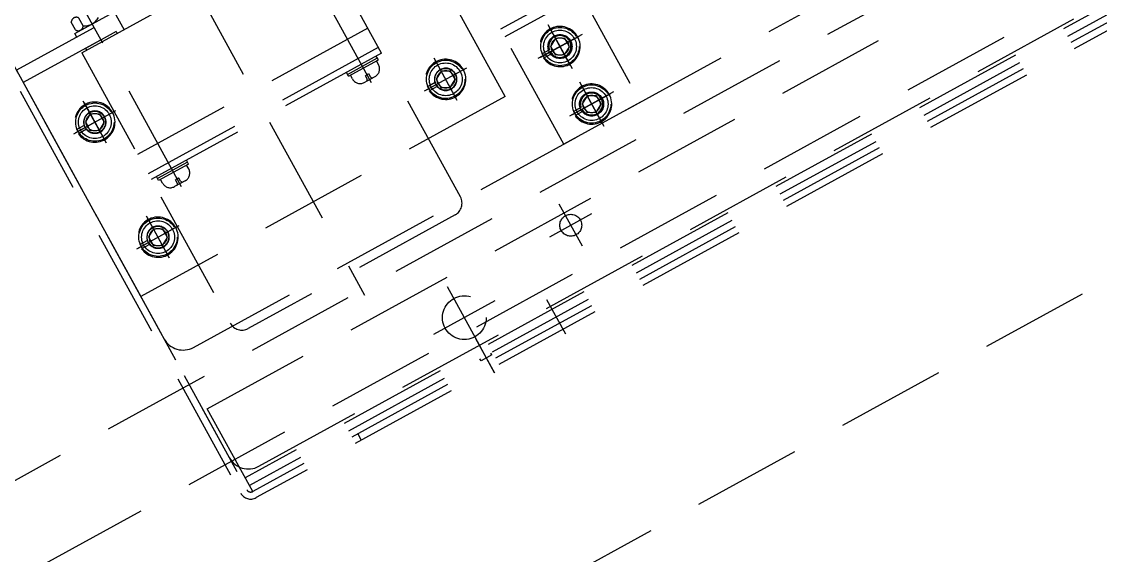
# Model space of a CAD drawing. Header units: millimetres. Extents: x 75184266 to 76346726, y -35850126 to -33679385.
# Drawn here: x 75327836.3 to 75328082.9, y -34896656.9 to -34896534.8 of the extents above; entities that cross this region are included whole.
import ezdxf

# ---------------------------------------------------------------- set-up
doc = ezdxf.new("R2010")
doc.units = ezdxf.units.MM
doc.header["$LTSCALE"] = 50
doc.header["$MEASUREMENT"] = 0
doc.linetypes.add('XR-지하3층$0$생활체육시설(최종)$0$HIDDENX2', pattern=[0.75, 0.5, -0.25])
doc.layers.add('건축', color=8, linetype='CONTINUOUS', plot=False)

msp = doc.modelspace()

# ---------------------------------------------------------------- linework, layer by layer
at = {"layer": '건축', "linetype": 'XR-지하3층$0$생활체육시설(최종)$0$HIDDENX2'}
for p, q in [((75327878.8, -34896623.35, 0), (75328350.68, -34896364.32, 0)), ((75328359.34, -34896380.1, 0), (75327887.46, -34896639.13, 0)), ((75328360.3, -34896381.85, 0), (75327888.42, -34896640.88, 0)), ((75328360.3, -34896381.85, 0), (75327888.42, -34896640.88, 0)), ((75328361.07, -34896383.25, 0), (75327889.19, -34896642.28, 0)), ((75328361.07, -34896383.25, 0), (75327889.19, -34896642.28, 0)), ((75328361.84, -34896384.66, 0), (75327889.96, -34896643.68, 0)), ((75327763.82, -34896419.29, 0), (75327886.43, -34896642.66, 0)), ((75327765.23, -34896418.52, 0), (75327887.84, -34896641.89, 0)), ((75327414.4, -34896893.32, 0), (75328264.72, -34896426.56, 0)), ((75327769.27, -34896425.89, 0), (75327883.79, -34896634.52, 0)), ((75327461.76, -34896844.51, 0), (75328198.12, -34896440.3, 0)), ((75327784.19, -34896453.06, 0), (75327868.88, -34896607.35, 0)), ((75327465.19, -34896933.88, 0), (75328271.68, -34896491.19, 0)), ((75327918.47, -34896500.27, 0), (75327835.19, -34896545.98, 0)), ((75327946.86, -34896551.99, 0), (75327918.47, -34896500.27, 0)), ((75327920.01, -34896503.08, 0), (75327836.73, -34896548.79, 0)), ((75327916.32, -34896548.83, 0), (75327891.99, -34896504.5, 0)), ((75327890.58, -34896636.5, 0), (75328118.94, -34896511.15, 0)), ((75327850.12, -34896542.01, 0), (75327902.72, -34896513.14, 0)), ((75327936.64, -34896574.94, 0), (75327902.72, -34896513.14, 0)), ((75327875.67, -34896609.32, 0), (75328034.77, -34896521.99, 0)), ((75327874.98, -34896524.94, 0), (75327914.75, -34896597.4, 0)), ((75327872.93, -34896572.64, 0), (75327848.6, -34896528.32, 0)), ((75327963.35, -34896526.97, 0), (75327945.82, -34896536.59, 0)), ((75327964.32, -34896528.72, 0), (75327946.79, -34896538.34, 0)), ((75327963.35, -34896526.97, 0), (75327977.79, -34896553.27, 0)), ((75327848.52, -34896537.53, 0), (75327856.41, -34896533.2, 0)), ((75327850.42, -34896535.8, 0), (75327849.46, -34896534.05, 0)), ((75327857.12, -34896531.9, 0), (75327859.76, -34896536.72, 0)), ((75327848.67, -34896536.76, 0), (75327847.71, -34896535.01, 0)), ((75327915.47, -34896536.37, 0), (75327862.87, -34896565.24, 0)), ((75327956.63, -34896535.5, 0), (75327962.17, -34896545.59, 0)), ((75327961.81, -34896544.93, 0), (75327956.99, -34896536.16, 0)), ((75327961.81, -34896544.93, 0), (75327956.99, -34896536.16, 0)), ((75327849, -34896538.4, 0), (75327848.52, -34896537.53, 0)), ((75327857.99, -34896537.12, 0), (75327850.98, -34896540.97, 0)), ((75327857.99, -34896537.12, 0), (75327858.23, -34896537.56, 0)), ((75327960.26, -34896562.89, 0), (75327945.82, -34896536.59, 0)), ((75327964.44, -34896537.78, 0), (75327954.36, -34896543.31, 0)), ((75327955.02, -34896542.95, 0), (75327963.78, -34896538.14, 0)), ((75327955.02, -34896542.95, 0), (75327963.78, -34896538.14, 0)), ((75327958.36, -34896538.65, 0), (75327957.24, -34896540.5, 0)), ((75327960.52, -34896538.69, 0), (75327958.36, -34896538.65, 0)), ((75327961.57, -34896540.59, 0), (75327960.52, -34896538.69, 0)), ((75327850.98, -34896540.97, 0), (75327851.22, -34896541.41, 0)), ((75327917.88, -34896540.75, 0), (75327865.28, -34896569.62, 0)), ((75327956.97, -34896541.31, 0), (75327955.15, -34896542.31, 0)), ((75327957.24, -34896540.5, 0), (75327958.28, -34896542.4, 0)), ((75327960.44, -34896542.44, 0), (75327961.57, -34896540.59, 0)), ((75327850.12, -34896542.01, 0), (75327884.05, -34896603.81, 0)), ((75327918.6, -34896542.07, 0), (75327866, -34896570.94, 0)), ((75327910.81, -34896546.91, 0), (75327917.66, -34896543.15, 0)), ((75327911.05, -34896547.35, 0), (75327917.9, -34896543.59, 0)), ((75327917.9, -34896543.59, 0), (75327917.42, -34896542.71, 0)), ((75327917.93, -34896544.68, 0), (75327917.47, -34896543.83, 0)), ((75327935.93, -34896552.86, 0), (75327930.64, -34896543.22, 0)), ((75327935.69, -34896552.42, 0), (75327930.88, -34896543.65, 0)), ((75327935.69, -34896552.42, 0), (75327930.88, -34896543.65, 0)), ((75327957.45, -34896542.19, 0), (75327955.63, -34896543.18, 0)), ((75327958.28, -34896542.4, 0), (75327960.44, -34896542.44, 0)), ((75327835.19, -34896545.98, 0), (75327863.58, -34896597.7, 0)), ((75327928.46, -34896550.68, 0), (75327938.1, -34896545.39, 0)), ((75327928.9, -34896550.44, 0), (75327937.67, -34896545.63, 0)), ((75327928.9, -34896550.44, 0), (75327937.67, -34896545.63, 0)), ((75327932.24, -34896546.14, 0), (75327931.12, -34896547.99, 0)), ((75327934.41, -34896546.19, 0), (75327932.24, -34896546.14, 0)), ((75327935.45, -34896548.08, 0), (75327934.41, -34896546.19, 0)), ((75327911.05, -34896547.35, 0), (75327910.57, -34896546.47, 0)), ((75327911.96, -34896547.96, 0), (75327911.49, -34896547.11, 0)), ((75327914.67, -34896548.76, 0), (75327917.14, -34896547.4, 0)), ((75327915.31, -34896547.9, 0), (75327914.94, -34896547.23, 0)), ((75327916.08, -34896547.48, 0), (75327915.71, -34896546.8, 0)), ((75327930.85, -34896548.8, 0), (75327929.03, -34896549.8, 0)), ((75327931.12, -34896547.99, 0), (75327932.16, -34896549.89, 0)), ((75327934.33, -34896549.93, 0), (75327935.45, -34896548.08, 0)), ((75327963.85, -34896548.65, 0), (75327969.39, -34896558.73, 0)), ((75327931.33, -34896549.68, 0), (75327929.52, -34896550.68, 0)), ((75327932.16, -34896549.89, 0), (75327934.33, -34896549.93, 0)), ((75327971.66, -34896550.93, 0), (75327961.58, -34896556.46, 0)), ((75327962.24, -34896556.1, 0), (75327971, -34896551.29, 0)), ((75327962.24, -34896556.1, 0), (75327971, -34896551.29, 0)), ((75327969.02, -34896558.08, 0), (75327964.21, -34896549.31, 0)), ((75327969.02, -34896558.08, 0), (75327964.21, -34896549.31, 0)), ((75327855.75, -34896562.65, 0), (75327850.45, -34896553.01, 0)), ((75327855.51, -34896562.21, 0), (75327850.7, -34896553.44, 0)), ((75327855.51, -34896562.21, 0), (75327850.7, -34896553.44, 0)), ((75327946.86, -34896551.99, 0), (75327863.58, -34896597.7, 0)), ((75327977.79, -34896553.27, 0), (75327960.26, -34896562.89, 0)), ((75327965.58, -34896551.8, 0), (75327964.45, -34896553.65, 0)), ((75327964.45, -34896553.65, 0), (75327965.5, -34896555.55, 0)), ((75327967.74, -34896551.84, 0), (75327965.58, -34896551.8, 0)), ((75327967.66, -34896555.59, 0), (75327968.78, -34896553.74, 0)), ((75327968.78, -34896553.74, 0), (75327967.74, -34896551.84, 0)), ((75327848.28, -34896560.47, 0), (75327857.92, -34896555.18, 0)), ((75327848.72, -34896560.23, 0), (75327857.48, -34896555.42, 0)), ((75327848.72, -34896560.23, 0), (75327857.48, -34896555.42, 0)), ((75327852.06, -34896555.93, 0), (75327850.94, -34896557.78, 0)), ((75327854.22, -34896555.98, 0), (75327852.06, -34896555.93, 0)), ((75327855.27, -34896557.87, 0), (75327854.22, -34896555.98, 0)), ((75327964.19, -34896554.46, 0), (75327962.37, -34896555.46, 0)), ((75327964.67, -34896555.34, 0), (75327962.85, -34896556.33, 0)), ((75327965.5, -34896555.55, 0), (75327967.66, -34896555.59, 0)), ((75327850.67, -34896558.59, 0), (75327848.85, -34896559.59, 0)), ((75327850.94, -34896557.78, 0), (75327851.98, -34896559.68, 0)), ((75327854.14, -34896559.73, 0), (75327855.27, -34896557.87, 0)), ((75327851.15, -34896559.47, 0), (75327849.33, -34896560.47, 0)), ((75327851.98, -34896559.68, 0), (75327854.14, -34896559.73, 0)), ((75327874.27, -34896566.97, 0), (75327867.42, -34896570.73, 0)), ((75327874.51, -34896567.41, 0), (75327867.66, -34896571.17, 0)), ((75327874.51, -34896567.41, 0), (75327874.03, -34896566.53, 0)), ((75327874.54, -34896568.5, 0), (75327874.07, -34896567.65, 0)), ((75327867.66, -34896571.17, 0), (75327867.18, -34896570.29, 0)), ((75327868.57, -34896571.78, 0), (75327868.1, -34896570.93, 0)), ((75327871.92, -34896571.72, 0), (75327871.55, -34896571.04, 0)), ((75327872.69, -34896571.3, 0), (75327872.32, -34896570.62, 0)), ((75327873.75, -34896571.22, 0), (75327871.28, -34896572.57, 0)), ((75327964.51, -34896586.22, 0), (75327959.21, -34896576.58, 0)), ((75327870.18, -34896588.95, 0), (75327864.89, -34896579.31, 0)), ((75327869.94, -34896588.51, 0), (75327865.13, -34896579.74, 0)), ((75327869.94, -34896588.51, 0), (75327865.13, -34896579.74, 0)), ((75327935.46, -34896579.01, 0), (75327888.12, -34896605, 0)), ((75327957.04, -34896584.05, 0), (75327966.68, -34896578.75, 0)), ((75327862.72, -34896586.77, 0), (75327872.36, -34896581.48, 0)), ((75327863.15, -34896586.53, 0), (75327871.92, -34896581.72, 0)), ((75327863.15, -34896586.53, 0), (75327871.92, -34896581.72, 0)), ((75327866.5, -34896582.23, 0), (75327865.37, -34896584.08, 0)), ((75327868.66, -34896582.28, 0), (75327866.5, -34896582.23, 0)), ((75327869.7, -34896584.17, 0), (75327868.66, -34896582.28, 0)), ((75327865.1, -34896584.89, 0), (75327863.29, -34896585.89, 0)), ((75327865.59, -34896585.77, 0), (75327863.77, -34896586.77, 0)), ((75327865.37, -34896584.08, 0), (75327866.41, -34896585.98, 0)), ((75327868.58, -34896586.02, 0), (75327869.7, -34896584.17, 0)), ((75327866.41, -34896585.98, 0), (75327868.58, -34896586.02, 0)), ((75327941.37, -34896609.53, 0), (75327933.67, -34896595.51, 0)), ((75327944.54, -34896598.67, 0), (75327930.51, -34896606.37, 0)), ((75327960.72, -34896606.33, 0), (75327956.39, -34896598.44, 0)), ((75327944.5, -34896615.23, 0), (75327940.17, -34896607.34, 0)), ((75327944.45, -34896615.14, 0), (75327940.22, -34896607.43, 0)), ((75327941.35, -34896612.4, 0), (75327941.11, -34896611.96, 0)), ((75327943.8, -34896611.05, 0), (75327941.35, -34896612.4, 0)), ((75327943.8, -34896611.05, 0), (75327943.56, -34896610.61, 0)), ((75327888.42, -34896640.88, 0), (75327878.8, -34896623.35, 0)), ((75327913.21, -34896629.1, 0), (75327913.98, -34896630.5, 0)), ((75327889.19, -34896642.28, 0), (75327888.42, -34896640.88, 0))]:
    msp.add_line(p, q, dxfattribs=at)
for centre, radius in [((75327959.4, -34896540.54, 0), 4.38), ((75327959.4, -34896540.54, 0), 3.75), ((75327959.4, -34896540.54, 0), 2.75), ((75327959.4, -34896540.54, 0), 2), ((75327959.4, -34896540.54, 0), 2), ((75327933.28, -34896548.04, 0), 4.38), ((75327933.28, -34896548.04, 0), 3.75), ((75327933.28, -34896548.04, 0), 2.5), ((75327933.28, -34896548.04, 0), 2), ((75327933.28, -34896548.04, 0), 2), ((75327966.62, -34896553.69, 0), 4.38), ((75327966.62, -34896553.69, 0), 3.75), ((75327966.62, -34896553.69, 0), 2.75), ((75327853.1, -34896557.83, 0), 4.38), ((75327966.62, -34896553.69, 0), 2), ((75327966.62, -34896553.69, 0), 2), ((75327853.1, -34896557.83, 0), 3.75), ((75327853.1, -34896557.83, 0), 2.5), ((75327853.1, -34896557.83, 0), 2), ((75327853.1, -34896557.83, 0), 2), ((75327867.54, -34896584.13, 0), 4.38), ((75327867.54, -34896584.13, 0), 3.75), ((75327961.86, -34896581.4, 0), 2.5), ((75327867.54, -34896584.13, 0), 2.5), ((75327867.54, -34896584.13, 0), 2), ((75327867.54, -34896584.13, 0), 2), ((75327937.52, -34896602.52, 0), 5)]:
    msp.add_circle(centre, radius, dxfattribs=at)
for centre, radius, start, end in [((75327848.84, -34896534.99, 0), 1.13, 56.8359, 180.6909), ((75327850.72, -34896532.18, 0), 3.63, 265.3649, 332.1619), ((75327849.29, -34896535.81, 0), 1.13, 236.8359, 0.6909), ((75327959.4, -34896540.54, 0), 4.6, 215.0036, 202.5233), ((75327959.4, -34896540.54, 0), 2.55, 220.0712, 197.4557), ((75327959.4, -34896540.54, 0), 2.5, 208.7634, 118.7634), ((75327959.4, -34896540.54, 0), 2.5, 208.7634, 118.7634), ((75327933.28, -34896548.04, 0), 4.6, 215.0036, 202.5233), ((75327916.18, -34896545.65, 0), 2, 298.7634, 28.7634), ((75327933.28, -34896548.04, 0), 2.55, 220.0712, 197.4557), ((75327933.28, -34896548.04, 0), 2.5, 208.7634, 118.7634), ((75327933.28, -34896548.04, 0), 2.5, 208.7634, 118.7634), ((75327913.71, -34896547, 0), 2, 208.7634, 298.7634), ((75327916.36, -34896548.9, 0), 2.19, 107.2265, 130.3004), ((75327914.93, -34896548.11, 0), 0.438, 298.7634, 28.7634), ((75327916.46, -34896547.27, 0), 0.438, 208.7634, 298.7634), ((75327966.62, -34896553.69, 0), 4.6, 215.0036, 202.5233), ((75327966.62, -34896553.69, 0), 2.55, 220.0712, 197.4557), ((75327966.62, -34896553.69, 0), 2.5, 208.7634, 118.7634), ((75327966.62, -34896553.69, 0), 2.5, 208.7634, 118.7634), ((75327853.1, -34896557.83, 0), 4.6, 215.0036, 202.5233), ((75327853.1, -34896557.83, 0), 2.55, 220.0712, 197.4557), ((75327853.1, -34896557.83, 0), 2.5, 208.7634, 118.7634), ((75327853.1, -34896557.83, 0), 2.5, 208.7634, 118.7634), ((75327872.79, -34896569.46, 0), 2, 298.7634, 28.7634), ((75327872.97, -34896572.72, 0), 2.19, 107.2265, 130.3004), ((75327870.32, -34896570.82, 0), 2, 208.7634, 298.7634), ((75327871.54, -34896571.93, 0), 0.438, 298.7634, 28.7634), ((75327873.07, -34896571.09, 0), 0.438, 208.7634, 298.7634), ((75327934.01, -34896576.38, 0), 3, 298.7634, 28.7634), ((75327867.54, -34896584.13, 0), 4.6, 215.0036, 202.5233), ((75327867.54, -34896584.13, 0), 2.55, 220.0712, 197.4557), ((75327867.54, -34896584.13, 0), 2.5, 208.7634, 118.7634), ((75327867.54, -34896584.13, 0), 2.5, 208.7634, 118.7634), ((75327886.68, -34896602.37, 0), 3, 208.7634, 298.7634), ((75327873.26, -34896604.94, 0), 5, 208.7634, 298.7634), ((75327888.18, -34896632.12, 0), 5, 208.7634, 298.7634), ((75327888.71, -34896641.4, 0), 1, 208.7634, 298.7634), ((75327888.71, -34896641.4, 0), 2.6, 208.7634, 298.7634)]:
    msp.add_arc(centre, radius, start, end, dxfattribs=at)

doc.saveas('drawing.dxf')
